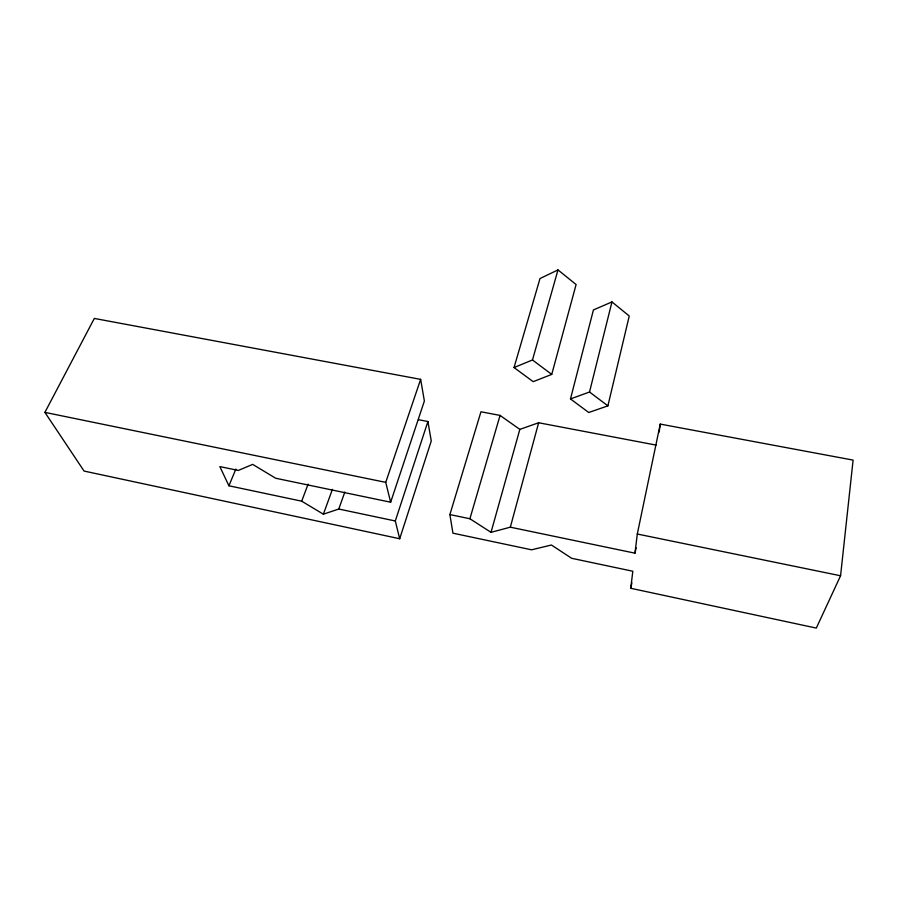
<?xml version="1.0" encoding="UTF-8"?>
<svg xmlns="http://www.w3.org/2000/svg" width="898" height="898" viewBox="0 0 898 898"><rect width="100%" height="100%" fill="white"/><g stroke="black" fill="none" stroke-linecap="round" stroke-linejoin="round"><path stroke-width="1.35" d="M449.887 514.576L452.929 533.176L531.56 549.812L551.428 545.019L571.656 558.298L632.809 571.24L630.755 588.291L816.304 628.084L840.573 575.764L853.1 460.102L660.243 424.092L637.299 534.018L634.987 553.179L510.333 527.182L491.026 532.334L469.901 518.752L449.887 514.576L480.958 411.778L500.063 415.415L519.83 429.379L538.643 422.756L656.045 445.082M659.188 432.061L660.243 424.092M630.755 588.291L631.878 582.836M634.987 553.179L636.121 547.724M607.89 405.862L629.251 316.006L611.953 301.93L593.432 309.922L570.477 398.936L588.74 412.496L607.89 405.862L589.526 392.011L570.477 398.936M589.526 392.011L611.953 301.93M510.333 527.182L538.643 422.756M551.742 374.41L576.101 284.543L557.995 269.916L540.012 278.537L514.038 367.551L533.176 381.661L551.742 374.41L532.48 359.975L514.038 367.551M491.026 532.334L519.83 429.379M532.48 359.975L557.995 269.916M469.901 518.752L500.063 415.415M399.7 538.744L395.3 520.986L338.771 509.031L323.381 514.195L301.694 501.185L228.923 485.784L219.83 466.59L238.318 470.451L252.686 464.378L275.664 478.241L390.652 502.218L424.372 401.013L420.646 379.36L94.324 318.431L44.9 412.373L84.075 471.068L399.7 538.744L431.264 440.985L427.908 421.521L418.434 419.692M395.3 520.986L427.908 421.521M390.652 502.218L385.736 482.361L420.646 379.36M338.771 509.031L344.843 492.048M323.381 514.195L332.417 489.365M301.694 501.185L308.115 484.134M228.923 485.784L235.871 469.07M44.9 412.373L385.736 482.361M637.299 534.018L840.573 575.764"/></g></svg>
